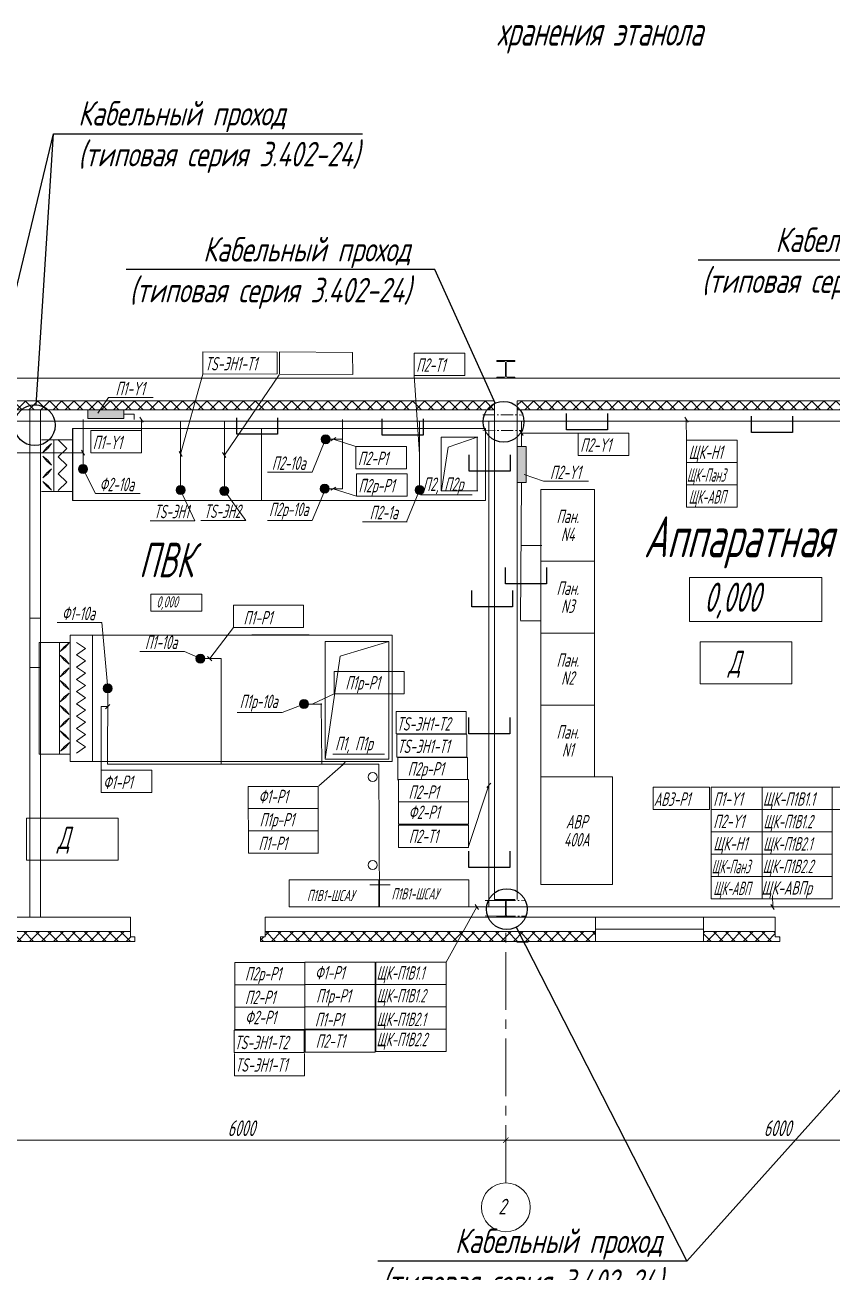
# Model space of a CAD drawing. Header units: millimetres. Extents: x -338 to 6826, y -8218 to 3153.
# Drawn here: x 877.5 to 1144, y -7683.4 to -7271.7 of the extents above; entities that cross this region are included whole.
import ezdxf
from ezdxf import colors
from ezdxf.entities.mleader import LeaderData, LeaderLine
from ezdxf.enums import TextEntityAlignment as Align
from ezdxf.math import Vec2, Vec3

# ---------------------------------------------------------------- set-up
doc = ezdxf.new("R2010")
doc.units = ezdxf.units.MM
for name, pattern in [('ACAD_ISO02W100', [15, 12, -3]), ('gost6', [12, 8, -1.5, 1, -1.5]), ('осевая2', [28.575, 19.05, -3.175, 3.175, -3.175])]:
    doc.linetypes.add(name, pattern=pattern)
for name, color, linetype in [('$OSIZ', 7, 'Continuous'), ('Размеры', 5, 'Continuous'), ('ТЕКСТ', 2, 'Continuous'), ('Текст.', 51, 'Continuous')]:
    doc.layers.add(name, color=color, linetype=linetype)
for name, color, linetype, lineweight in [('Выноска', 137, 'Continuous', 20), ('КаБель силовой (Вновь)', 1, 'Continuous', 60), ('Линия выноска', 137, 'Continuous', 25), ('Оси', 130, 'Continuous', 13), ('Первичник', 210, 'Continuous', 25), ('Пн.кабель', 4, 'Continuous', 50), ('Размерная', 4, 'Continuous', 25), ('Рамка тонкая', 5, 'Continuous', 25), ('Текст_КИП', 2, 'Continuous', 25), ('Тонкая', 5, 'Continuous', 20), ('ТОНКИЕ', 150, 'Continuous', 13), ('Щиты пульты (Вновь)', 5, 'Continuous', 50), ('Эл.кабель', 2, 'Continuous', 50)]:
    doc.layers.add(name, color=color, linetype=linetype, lineweight=lineweight)
doc.styles.add('Simplex', font='simplex.shx', dxfattribs={"width": 0.7, "oblique": 15})
pattern_1 = [(45, (1382.936, -6063.7022), (-1.9971515, 1.9971515), []), (135, (1382.936, -6063.7022), (-1.9971515, -1.9971515), [])]

# ---------------------------------------------------------------- blocks, each defined once
blk = doc.blocks.new('APF064500')
at = {"ltscale": 100}
for p, q in [((-100, 186.5), (-100, 198)), ((-100, 198), (100, 198)), ((-16.5, 186.5), (-100, 186.5)), ((-3.5, 24.5), (-3.5, 173.5)), ((3.5, 24.5), (3.5, 173.5)), ((100, 186.5), (16.5, 186.5)), ((100, 198), (100, 186.5)), ((-100, 0), (-100, 11.5)), ((-100, 11.5), (-16.5, 11.5)), ((100, 0), (-100, 0)), ((16.5, 11.5), (100, 11.5)), ((100, 11.5), (100, 0))]:
    blk.add_line(p, q, dxfattribs=at)
for centre, start, end in [((-16.5, 173.5), 0, 90), ((16.5, 173.5), 90, 180), ((-16.5, 24.5), 270, 0), ((16.5, 24.5), 180, 270)]:
    blk.add_arc(centre, 13, start, end, dxfattribs=at)
blk = doc.blocks.new('_ArchTick')
at = {"const_width": 0.15}
blk.add_lwpolyline([(-0.5, -0.5), (0.5, 0.5)], dxfattribs=at)
blk = doc.blocks.new('_DotBlank')
at = {"color": 0, "linetype": 'ByBlock', "lineweight": -2}
blk.add_line((-0.5, 0), (-1, 0), dxfattribs=at)
blk.add_circle((0, 0), 0.5, dxfattribs=at)
blk = doc.blocks.new('A$C710D2D3C')
at = {"layer": 'Рамка тонкая'}
for p, q in [((0, 0), (0, 2)), ((0, 2), (5, 2)), ((5, 2), (5, 0))]:
    blk.add_line(p, q, dxfattribs=at)

msp = doc.modelspace()

# ---------------------------------------------------------------- hatches: boundary and pattern name
at = {"layer": 'Первичник', "lineweight": 13}
h = msp.add_hatch(color=256, dxfattribs=at)
edge = h.paths.add_edge_path()
edge.add_arc((976.75, -7408.47), 1.48, 0, 360)
h = msp.add_hatch(color=256, dxfattribs=at)
edge = h.paths.add_edge_path()
edge.add_arc((896.65, -7418.32), 1.48, 0, 360)
h = msp.add_hatch(color=256, dxfattribs=at)
edge = h.paths.add_edge_path()
edge.add_arc((928.88, -7425.23), 1.48, 0, 360)
h = msp.add_hatch(color=256, dxfattribs=at)
edge = h.paths.add_edge_path()
edge.add_arc((943.31, -7425.51), 1.48, 0, 360)
h = msp.add_hatch(color=256, dxfattribs=at)
edge = h.paths.add_edge_path()
edge.add_arc((976.43, -7424.8), 1.48, 0, 360)
h = msp.add_hatch(color=256, dxfattribs=at)
edge = h.paths.add_edge_path()
edge.add_arc((1007.77, -7425.23), 1.48, 0, 360)
h = msp.add_hatch(color=256, dxfattribs=at)
edge = h.paths.add_edge_path()
edge.add_arc((935.41, -7480.9), 1.48, 0, 360)
h = msp.add_hatch(color=256, dxfattribs=at)
edge = h.paths.add_edge_path()
edge.add_arc((904.8, -7490.72), 1.48, 0, 360)
h = msp.add_hatch(color=256, dxfattribs=at)
edge = h.paths.add_edge_path()
edge.add_arc((969.6, -7495.87), 1.48, 0, 360)
at = {"layer": 'Размеры', "linetype": 'ByBlock', "lineweight": 13, "ltscale": 0.7}
h = msp.add_hatch(color=1, dxfattribs=at)
h.dxf.hatch_style = 1
h.paths.add_polyline_path([(904.21, -7398.7), (898.29, -7398.7), (898.29, -7398.89), (904.21, -7398.89)])
h.paths.add_polyline_path([(910.12, -7398.7), (904.21, -7398.7), (904.21, -7398.89), (910.12, -7398.89)])
h.paths.add_polyline_path([(910.12, -7398.89), (904.21, -7398.89), (904.21, -7401.67), (910.12, -7401.67)])
h.paths.add_polyline_path([(904.21, -7398.89), (900.34, -7398.89), (900.34, -7401.67), (904.21, -7401.67)])
h.paths.add_polyline_path([(900.34, -7398.91), (898.29, -7398.91), (898.29, -7401.67), (900.34, -7401.67)])
h = msp.add_hatch(color=1, dxfattribs=at)
h.dxf.hatch_style = 1
h.paths.add_polyline_path([(1039.97, -7416.79), (1039.97, -7422.7), (1040.16, -7422.7), (1040.16, -7416.79)])
h.paths.add_polyline_path([(1039.97, -7410.87), (1039.97, -7416.79), (1040.16, -7416.79), (1040.16, -7410.87)])
h.paths.add_polyline_path([(1040.16, -7410.87), (1040.16, -7416.79), (1042.93, -7416.79), (1042.93, -7410.87)])
h.paths.add_polyline_path([(1040.16, -7416.79), (1040.16, -7420.65), (1042.93, -7420.65), (1042.93, -7416.79)])
h.paths.add_polyline_path([(1040.18, -7420.65), (1040.18, -7422.7), (1042.93, -7422.7), (1042.93, -7420.65)])
at = {"layer": 'ТОНКИЕ', "lineweight": 13, "ltscale": 10}
h = msp.add_hatch(dxfattribs=at)
h.set_pattern_fill('ANSI37', color=256, scale=0.889574)
h.set_pattern_definition(pattern_1)
h.paths.add_polyline_path([(1032.56, -7395.74), (858.35, -7395.74), (858.35, -7398.7), (1032.56, -7398.7)])
h.paths.add_polyline_path([(1203.78, -7395.74), (1039.97, -7395.74), (1039.97, -7398.7), (1200.82, -7398.7), (1200.82, -7563.52), (1203.78, -7563.52)])
h = msp.add_hatch(dxfattribs=at)
h.set_pattern_fill('ANSI37', color=256, scale=0.889574)
h.set_pattern_definition(pattern_1)
h.paths.add_polyline_path([(1126.69, -7572.76), (1125.21, -7572.76), (1125.21, -7570.98), (1101.48, -7570.98), (1101.48, -7574.24), (1125.21, -7574.24), (1126.69, -7574.24)])
h.paths.add_polyline_path([(1065.9, -7570.98), (1036.26, -7570.98), (1036.26, -7574.24), (1065.9, -7574.24)])
h.paths.add_polyline_path([(1036.26, -7570.98), (956.78, -7570.98), (956.78, -7572.76), (955.3, -7572.76), (955.3, -7574.24), (956.78, -7574.24), (1036.26, -7574.24)])
h.paths.add_polyline_path([(913.78, -7572.76), (912.3, -7572.76), (912.3, -7570.98), (858.35, -7570.98), (858.35, -7574.24), (913.78, -7574.24)])
h.paths.add_polyline_path([(858.35, -7570.98), (850.62, -7570.98), (850.62, -7563.52), (847.66, -7563.52), (847.66, -7574.24), (858.35, -7574.24)])

# ---------------------------------------------------------------- linework, layer by layer
at = {"layer": '$OSIZ', "lineweight": 13}
msp.add_circle((1036.26, -7662.02), 8.06, dxfattribs=at)
at = {"color": 3, "lineweight": 13}
for p, q in [((936.21, -7386.93), (928.88, -7413.4)), ((961.41, -7387.25), (943.31, -7413.68)), ((1006, -7387.39), (1007.77, -7413.4)), ((986.73, -7410.83), (979.28, -7408.47)), ((896.65, -7412.94), (866.44, -7412.94)), ((986.89, -7427.21), (979.28, -7424.79)), ((946.35, -7463.22), (969.48, -7463.22)), ((946.35, -7463.22), (946.35, -7470.59)), ((969.48, -7463.22), (969.48, -7470.59)), ((946.35, -7470.59), (938.51, -7480.9)), ((946.35, -7470.59), (969.48, -7470.59)), ((946.35, -7470.59), (969.48, -7470.59)), ((939.22, -7481.59), (937.79, -7480.22)), ((979.59, -7485.15), (1002.72, -7485.15)), ((979.59, -7485.15), (979.59, -7492.52)), ((1002.72, -7485.15), (1002.72, -7492.52)), ((979.59, -7492.52), (972.56, -7495.84)), ((979.59, -7492.52), (1002.72, -7492.52)), ((902.59, -7517.76), (902.59, -7496.74)), ((902.59, -7496.74), (904.8, -7496.74)), ((905.48, -7496.02), (904.11, -7497.45)), ((1000.05, -7498.38), (1023.18, -7498.38)), ((1000.05, -7498.38), (1000.05, -7505.75)), ((1023.18, -7498.38), (1023.18, -7505.75)), ((1023.18, -7498.38), (1023.18, -7505.75)), ((1000.05, -7505.75), (1023.18, -7505.75)), ((1000.22, -7505.78), (1023.35, -7505.78)), ((1000.22, -7506.07), (1000.22, -7513.44)), ((1023.35, -7506.07), (1023.35, -7513.44)), ((1023.35, -7506.07), (1023.35, -7513.44)), ((1000.22, -7513.44), (1023.35, -7513.44)), ((1000.5, -7513.56), (1023.64, -7513.56)), ((1000.55, -7513.62), (1000.55, -7520.99)), ((1023.64, -7513.56), (1023.64, -7520.93)), ((982.56, -7515.82), (974.51, -7522.92)), ((983.17, -7515.09), (981.8, -7516.52)), ((1000.77, -7520.8), (1023.9, -7520.8)), ((1000.77, -7520.8), (1023.9, -7520.8)), ((1000.77, -7520.8), (1000.77, -7528.17)), ((1023.9, -7520.8), (1023.9, -7528.17)), ((1023.9, -7520.8), (1023.9, -7528.17)), ((1031.32, -7521.97), (1029.96, -7523.4)), ((951.21, -7523.15), (974.35, -7523.15)), ((951.21, -7523.15), (951.29, -7545.12)), ((974.33, -7523.27), (974.32, -7537.81)), ((1023.86, -7543.26), (1030.64, -7522.68)), ((1084.94, -7523.33), (1084.94, -7530.7)), ((1120.83, -7523.3), (1143.96, -7523.3)), ((1143.96, -7523.3), (1143.96, -7530.67)), ((1000.77, -7528.17), (1023.9, -7528.17)), ((1000.77, -7528.17), (1023.9, -7528.17)), ((1000.77, -7528.17), (1000.77, -7535.54)), ((1023.9, -7528.17), (1023.9, -7535.54)), ((1023.9, -7528.17), (1023.9, -7535.54)), ((951.28, -7530.35), (974.41, -7530.35)), ((951.28, -7530.35), (974.41, -7530.35)), ((1120.83, -7530.67), (1143.96, -7530.67)), ((1143.96, -7530.67), (1143.96, -7538.04)), ((951.28, -7537.72), (974.41, -7537.72)), ((951.28, -7537.72), (974.41, -7537.72)), ((974.32, -7537.81), (974.32, -7545.18)), ((1000.77, -7535.54), (1023.9, -7535.54)), ((1000.77, -7535.83), (1023.9, -7535.83)), ((1000.77, -7535.83), (1000.77, -7543.2)), ((1023.9, -7535.83), (1023.9, -7543.2)), ((1023.9, -7535.83), (1023.9, -7543.2)), ((1120.83, -7538.04), (1143.96, -7538.04)), ((1143.96, -7538.04), (1143.96, -7545.41)), ((951.28, -7545.09), (974.41, -7545.09)), ((951.28, -7545.09), (974.41, -7545.09)), ((1000.77, -7543.2), (1023.9, -7543.2)), ((1120.83, -7545.41), (1143.96, -7545.41)), ((1143.96, -7545.41), (1143.96, -7552.78)), ((1120.83, -7552.78), (1143.96, -7552.78)), ((1143.96, -7552.78), (1143.96, -7560.15)), ((1120.83, -7560.15), (1143.96, -7560.15)), ((946.79, -7581.18), (969.93, -7581.18)), ((946.79, -7581.18), (946.79, -7588.55)), ((946.79, -7581.18), (946.79, -7588.55)), ((969.93, -7581.15), (993.07, -7581.15)), ((969.93, -7581.15), (993.07, -7581.15)), ((969.93, -7581.15), (969.93, -7588.52)), ((969.93, -7581.15), (969.93, -7588.52)), ((969.93, -7581.18), (969.93, -7588.55)), ((969.93, -7581.18), (969.93, -7588.55)), ((993.07, -7581.15), (993.07, -7588.52)), ((993.37, -7581.06), (1016.51, -7581.06)), ((993.37, -7581.06), (993.37, -7588.43)), ((1016.51, -7581.06), (1016.51, -7588.43)), ((946.79, -7588.55), (969.93, -7588.55)), ((946.79, -7588.55), (969.93, -7588.55)), ((946.79, -7588.55), (946.79, -7595.92)), ((969.93, -7588.52), (993.07, -7588.52)), ((969.93, -7588.52), (993.07, -7588.52)), ((969.93, -7588.52), (969.93, -7595.89)), ((969.93, -7588.52), (969.93, -7595.89)), ((969.93, -7588.55), (969.93, -7595.92)), ((969.93, -7588.55), (969.93, -7595.92)), ((993.07, -7588.52), (993.07, -7595.89)), ((993.37, -7588.43), (1016.51, -7588.43)), ((993.37, -7588.43), (1016.51, -7588.43)), ((993.37, -7588.43), (993.37, -7595.8)), ((1016.51, -7588.43), (1016.51, -7595.8)), ((946.79, -7595.92), (969.93, -7595.92)), ((946.79, -7595.92), (969.93, -7595.92)), ((946.79, -7595.92), (946.79, -7603.29)), ((969.93, -7595.89), (993.07, -7595.89)), ((969.93, -7595.89), (993.07, -7595.89)), ((969.93, -7595.89), (969.93, -7603.26)), ((969.93, -7595.89), (969.93, -7603.26)), ((969.93, -7595.92), (969.93, -7603.29)), ((969.93, -7595.92), (969.93, -7603.29)), ((993.07, -7595.89), (993.07, -7603.26)), ((993.37, -7595.8), (1016.51, -7595.8)), ((993.37, -7595.8), (1016.51, -7595.8)), ((993.37, -7595.8), (993.37, -7603.17)), ((1016.51, -7595.8), (1016.51, -7603.17)), ((946.51, -7603.57), (969.65, -7603.57)), ((946.51, -7603.57), (946.51, -7610.94)), ((946.79, -7603.29), (969.93, -7603.29)), ((969.65, -7603.57), (969.65, -7610.94)), ((969.65, -7603.57), (969.65, -7610.94)), ((969.93, -7603.26), (993.07, -7603.26)), ((969.93, -7603.26), (993.07, -7603.26)), ((970.02, -7603.42), (993.16, -7603.42)), ((970.02, -7603.42), (970.02, -7610.79)), ((993.16, -7603.42), (993.16, -7610.79)), ((993.16, -7603.42), (993.16, -7610.79)), ((993.37, -7603.17), (1016.51, -7603.17)), ((993.37, -7603.17), (1016.51, -7603.17)), ((993.37, -7603.17), (993.37, -7610.54)), ((1016.51, -7603.17), (1016.51, -7610.54)), ((946.51, -7610.94), (969.65, -7610.94)), ((946.68, -7610.97), (969.82, -7610.97)), ((946.68, -7611.26), (946.68, -7618.63)), ((969.82, -7611.26), (969.82, -7618.63)), ((969.82, -7611.26), (969.82, -7618.63)), ((970.02, -7610.79), (993.16, -7610.79)), ((993.37, -7610.54), (1016.51, -7610.54)), ((946.68, -7618.63), (969.82, -7618.63))]:
    msp.add_line(p, q, dxfattribs=at)
at = {"lineweight": 13}
for p, q in [((905.01, -7394.63), (901.53, -7399.88)), ((905.01, -7394.63), (919.81, -7394.63)), ((972.32, -7419.38), (976.75, -7408.47)), ((896.65, -7418.32), (900.73, -7426.43)), ((957.52, -7419.38), (972.32, -7419.38)), ((1048.72, -7422.29), (1042.29, -7420.09)), ((1048.72, -7422.29), (1063.52, -7422.29)), ((900.73, -7426.43), (915.53, -7426.43)), ((928.88, -7425.23), (933.59, -7435.37)), ((943.31, -7425.51), (950.38, -7435.31)), ((972.32, -7435.26), (976.75, -7424.79)), ((1007.77, -7425.23), (1003.47, -7435.75)), ((1008.07, -7426.77), (1025.13, -7426.77)), ((918.8, -7435.37), (933.6, -7435.37)), ((935.59, -7435.27), (950.39, -7435.27)), ((957.52, -7435.26), (972.32, -7435.26)), ((988.88, -7435.69), (1003.68, -7435.69)), ((888.06, -7469), (902.86, -7469)), ((904.8, -7490.72), (902.86, -7469)), ((915.37, -7478.52), (930.17, -7478.52)), ((930.17, -7478.52), (935.41, -7480.9)), ((962.38, -7498.64), (969.6, -7495.87)), ((947.58, -7498.64), (962.38, -7498.64)), ((979.14, -7512.4), (996.2, -7512.4))]:
    msp.add_line(p, q, dxfattribs=at)
for points in [[(1100.42, -7475.37), (1130.65, -7475.37), (1130.65, -7489.18), (1100.42, -7489.18)], [(878.03, -7533.61), (908.27, -7533.61), (908.27, -7547.43), (878.03, -7547.43)]]:
    msp.add_lwpolyline(points, close=True, dxfattribs=at)
at = {"layer": 'Выноска', "color": 3, "lineweight": 13}
for p, q in [((915.39, -7401.15), (916.47, -7402.81)), ((915.93, -7401.98), (915.93, -7408.3)), ((1095.32, -7401.2), (1096.4, -7402.86)), ((1095.84, -7401.98), (1095.93, -7408.79)), ((1040.91, -7405.6), (1041.99, -7407.26)), ((1041.45, -7406.43), (1062.94, -7406.43)), ((980.11, -7407.94), (978.45, -7409.01)), ((896.11, -7412.11), (897.19, -7413.77)), ((928.35, -7412.49), (929.42, -7414.15)), ((942.75, -7412.8), (943.82, -7414.46)), ((980.11, -7424.25), (978.45, -7425.33)), ((1084.94, -7523.33), (1103.5, -7523.33)), ((1103.5, -7530.7), (1103.5, -7523.33)), ((1103.5, -7523.33), (1103.5, -7530.7)), ((1143.91, -7523.32), (1162.48, -7523.32)), ((1103.5, -7530.7), (1084.94, -7530.7)), ((1084.94, -7530.7), (1103.5, -7530.7)), ((1143.91, -7530.69), (1162.48, -7530.69)), ((1143.91, -7530.69), (1162.48, -7530.69)), ((1124.34, -7559.08), (1124.36, -7562.85)), ((1026.66, -7562.84), (1016.51, -7581.06)), ((1026.12, -7562.01), (1027.2, -7563.67)), ((1123.78, -7562.01), (1124.86, -7563.67))]:
    msp.add_line(p, q, dxfattribs=at)
for points in [[(936.24, -7379.58), (960.72, -7379.77), (960.72, -7386.86), (936.24, -7386.95)], [(961.5, -7379.58), (985.65, -7379.87), (985.75, -7387.05), (961.5, -7386.95)], [(1005.97, -7380.03), (1022.72, -7380.03), (1022.72, -7387.4), (1005.97, -7387.4)], [(899.18, -7405.57), (915.93, -7405.57), (915.93, -7412.94), (899.18, -7412.94)], [(1060.14, -7406.43), (1076.89, -7406.43), (1076.89, -7413.8), (1060.14, -7413.8)], [(986.73, -7410.83), (1003.48, -7410.83), (1003.48, -7418.2), (986.73, -7418.2)], [(1095.93, -7408.79), (1112.68, -7408.79), (1112.68, -7416.16), (1095.93, -7416.16)], [(1095.93, -7416.16), (1112.68, -7416.16), (1112.68, -7423.53), (1095.93, -7423.53)], [(986.89, -7419.84), (1003.64, -7419.84), (1003.64, -7427.21), (986.89, -7427.21)], [(1095.93, -7423.53), (1112.68, -7423.53), (1112.68, -7430.9), (1095.93, -7430.9)], [(902.59, -7517.76), (919.34, -7517.76), (919.34, -7525.13), (902.59, -7525.13)], [(1104.08, -7523.3), (1120.83, -7523.3), (1120.83, -7530.67), (1104.08, -7530.67)], [(1104.08, -7530.67), (1120.83, -7530.67), (1120.83, -7538.04), (1104.08, -7538.04)], [(1104.08, -7538.04), (1120.83, -7538.04), (1120.83, -7545.41), (1104.08, -7545.41)], [(1104.08, -7545.41), (1120.83, -7545.41), (1120.83, -7552.78), (1104.08, -7552.78)], [(1104.08, -7552.78), (1120.83, -7552.78), (1120.83, -7560.15), (1104.08, -7560.15)]]:
    msp.add_lwpolyline(points, close=True, dxfattribs=at)
at = {"layer": 'Оси', "linetype": 'осевая2', "lineweight": 13}
msp.add_line((1036.26, -7653.96), (1036.26, -7570.98), dxfattribs=at)
at = {"layer": 'Первичник', "lineweight": 13}
for centre in [(976.75, -7408.47), (896.65, -7418.32), (928.88, -7425.23), (943.31, -7425.51), (976.43, -7424.8), (1007.77, -7425.23), (935.41, -7480.9), (904.8, -7490.72), (969.6, -7495.87)]:
    msp.add_circle(centre, 1.48, dxfattribs=at)
at = {"layer": 'Первичник', "color": 41, "lineweight": 13, "true_color": 0xf4ee51}
for centre in [(992.3, -7519.98), (992.3, -7549.04)]:
    msp.add_circle(centre, 1.48, dxfattribs=at)
at = {"layer": 'Пн.кабель', "color": 1, "linetype": 'gost6', "lineweight": 13, "ltscale": 0.5}
for p, q in [((1028.63, -7400.4), (1041.82, -7400.46)), ((1028.68, -7405.51), (1041.87, -7405.57)), ((1029.42, -7560.73), (1042.61, -7560.8)), ((1029.47, -7565.84), (1042.67, -7565.91))]:
    msp.add_line(p, q, dxfattribs=at)
at = {"layer": 'Размерная', "lineweight": 13}
msp.add_line((858.35, -7639.86), (1570.01, -7639.86), dxfattribs=at)
at = {"layer": 'Размеры', "color": 0, "linetype": 'ByBlock', "lineweight": 13, "ltscale": 0.7}
for p, q in [((879.09, -7398.7), (879.09, -7566.24)), ((882.65, -7398.7), (882.65, -7566.24)), ((879.09, -7467.55), (882.65, -7467.55)), ((879.09, -7483.86), (882.65, -7483.86))]:
    msp.add_line(p, q, dxfattribs=at)
at = {"layer": 'Размеры', "lineweight": 13}
msp.add_line((952.41, -7473.05), (971.27, -7473.05), dxfattribs=at)
at = {"layer": 'Размеры', "color": 1, "linetype": 'ByBlock', "lineweight": 13, "ltscale": 0.7}
for points in [[(898.29, -7398.7), (910.12, -7398.7), (910.12, -7401.67), (898.29, -7401.67)], [(1039.97, -7422.7), (1039.97, -7410.87), (1042.93, -7410.87), (1042.93, -7422.7)]]:
    msp.add_lwpolyline(points, close=True, dxfattribs=at)
at = {"layer": 'Тонкая', "lineweight": 13, "ltscale": 100}
for p, q in [((887.99, -7388.32), (855.37, -7388.32)), ((1184.51, -7388.32), (887.99, -7388.32)), ((855.37, -7395.74), (1032.56, -7395.74)), ((1039.97, -7395.74), (1203.78, -7395.74)), ((912.3, -7566.24), (855.37, -7566.24)), ((912.3, -7572.76), (912.3, -7566.24)), ((1065.9, -7566.24), (956.78, -7566.24)), ((956.78, -7572.76), (956.78, -7566.24)), ((1125.21, -7566.24), (1101.48, -7566.24)), ((850.62, -7570.98), (912.3, -7570.98)), ((956.78, -7570.98), (1065.9, -7570.98)), ((1101.48, -7570.98), (1125.21, -7570.98))]:
    msp.add_line(p, q, dxfattribs=at)
at = {"layer": 'Тонкая', "lineweight": 13, "ltscale": 10}
for p, q in [((1032.56, -7560.37), (1032.56, -7395.74)), ((1039.97, -7560.37), (1039.97, -7395.74)), ((855.37, -7398.7), (1032.56, -7398.7)), ((1039.97, -7398.7), (1200.82, -7398.7)), ((1036.26, -7560.37), (1032.56, -7560.37)), ((1065.9, -7566.24), (1065.9, -7574.24)), ((1101.48, -7566.24), (1101.48, -7574.24)), ((1125.21, -7566.24), (1125.21, -7572.76)), ((913.78, -7574.24), (847.66, -7574.24)), ((912.3, -7572.76), (913.78, -7572.76)), ((913.78, -7574.24), (912.3, -7574.24)), ((913.78, -7572.76), (913.78, -7574.24)), ((956.78, -7572.76), (955.3, -7572.76)), ((955.3, -7572.76), (955.3, -7574.24)), ((1065.9, -7574.24), (955.3, -7574.24)), ((955.3, -7574.24), (956.78, -7574.24)), ((1043.64, -7574.51), (1039.93, -7574.51)), ((1125.21, -7574.24), (1101.48, -7574.24)), ((1125.21, -7572.76), (1126.69, -7572.76)), ((1126.69, -7574.24), (1125.21, -7574.24)), ((1126.69, -7572.76), (1126.69, -7574.24))]:
    msp.add_line(p, q, dxfattribs=at)
at = {"layer": 'ТОНКИЕ', "linetype": 'ACAD_ISO02W100', "lineweight": 13, "ltscale": 20}
for p, q in [((893.19, -7404.92), (893.19, -7428.65)), ((951.64, -7404.92), (893.19, -7404.92)), ((893.23, -7404.98), (893.23, -7428.7)), ((1029.59, -7404.92), (951.64, -7404.92)), ((955.58, -7428.65), (955.58, -7404.92)), ((1029.59, -7428.65), (1029.59, -7404.92)), ((882.91, -7408.64), (887.06, -7408.64)), ((884.67, -7411.23), (886.29, -7409.92)), ((886.29, -7409.92), (884.98, -7411.55)), ((887.06, -7425.69), (887.06, -7408.64)), ((887.06, -7408.64), (893.23, -7408.64)), ((891.27, -7411.48), (888.32, -7408.52)), ((891.27, -7411.48), (888.32, -7408.52)), ((1014.94, -7407.76), (1026.97, -7407.76)), ((1014.94, -7425.55), (1014.94, -7407.76)), ((1017.22, -7411.1), (1026.79, -7407.75)), ((1026.78, -7425.55), (1026.78, -7407.76)), ((883.35, -7412.86), (884.67, -7411.23)), ((884.98, -7411.55), (883.35, -7412.86)), ((884.67, -7415.7), (883.35, -7414.07)), ((883.35, -7414.07), (884.98, -7415.39)), ((888.49, -7414.27), (891.27, -7411.48)), ((888.49, -7414.27), (891.27, -7411.48)), ((888.49, -7414.27), (891.27, -7417.06)), ((891.27, -7417.06), (888.49, -7414.27)), ((888.49, -7414.27), (891.27, -7417.06)), ((891.27, -7417.06), (888.49, -7414.27)), ((1015.03, -7425.37), (1017.22, -7411.1)), ((886.29, -7417.01), (884.67, -7415.7)), ((884.67, -7419.54), (886.29, -7418.23)), ((884.98, -7415.39), (886.29, -7417.01)), ((886.29, -7418.23), (884.98, -7419.85)), ((888.49, -7419.84), (891.27, -7417.06)), ((888.49, -7419.84), (891.27, -7417.06)), ((883.35, -7421.16), (884.67, -7419.54)), ((884.98, -7419.85), (883.35, -7421.16)), ((884.67, -7424), (883.35, -7422.38)), ((883.35, -7422.38), (884.98, -7423.69)), ((888.49, -7419.84), (891.27, -7422.63)), ((891.27, -7422.63), (888.49, -7419.84)), ((888.49, -7419.84), (891.27, -7422.63)), ((891.27, -7422.63), (888.49, -7419.84)), ((888.49, -7425.42), (891.27, -7422.63)), ((882.91, -7425.69), (887.06, -7425.69)), ((886.29, -7425.31), (884.67, -7424)), ((884.98, -7423.69), (886.29, -7425.31)), ((887.06, -7425.69), (893.23, -7425.69)), ((1014.94, -7425.55), (1027.01, -7425.55)), ((893.19, -7428.65), (1029.59, -7428.65)), ((884.92, -7475.62), (882.18, -7475.62)), ((882.18, -7512.46), (882.18, -7475.62)), ((888.9, -7475.62), (884.75, -7475.62)), ((892.4, -7475.62), (888.9, -7475.62)), ((888.9, -7512.46), (888.9, -7475.62)), ((890.44, -7476.95), (892.06, -7475.64)), ((892.06, -7475.64), (890.75, -7477.26)), ((892.4, -7514.81), (892.4, -7473.18)), ((998.74, -7473.18), (892.4, -7473.18)), ((897.45, -7477.6), (894.49, -7475.58)), ((899.81, -7473.18), (899.81, -7514.81)), ((976.65, -7475.23), (997.62, -7475.23)), ((976.65, -7514.04), (976.65, -7475.23)), ((981.51, -7480.08), (997.62, -7475.23)), ((997.62, -7475.23), (997.62, -7514.04)), ((998.74, -7514.81), (998.74, -7473.18)), ((889.13, -7478.57), (890.44, -7476.95)), ((890.75, -7477.26), (889.13, -7478.57)), ((890.44, -7481.41), (889.13, -7479.79)), ((889.13, -7479.79), (890.75, -7481.1)), ((894.49, -7479.63), (897.45, -7477.6)), ((897.45, -7481.66), (894.49, -7479.63)), ((976.65, -7514.04), (981.51, -7480.08)), ((892.06, -7482.72), (890.44, -7481.41)), ((890.44, -7485.25), (892.06, -7483.94)), ((890.75, -7481.1), (892.06, -7482.72)), ((892.06, -7483.94), (890.75, -7485.57)), ((894.49, -7483.68), (897.45, -7481.66)), ((897.45, -7485.71), (894.49, -7483.68)), ((889.13, -7486.88), (890.44, -7485.25)), ((890.75, -7485.57), (889.13, -7486.88)), ((890.44, -7489.72), (889.13, -7488.09)), ((889.13, -7488.09), (890.75, -7489.4)), ((894.49, -7487.74), (897.45, -7485.71)), ((897.45, -7489.76), (894.49, -7487.74)), ((892.06, -7491.03), (890.44, -7489.72)), ((890.44, -7493.55), (892.06, -7492.24)), ((890.75, -7489.4), (892.06, -7491.03)), ((892.06, -7492.24), (890.75, -7493.87)), ((894.49, -7491.79), (897.45, -7489.76)), ((897.45, -7493.81), (894.49, -7491.79)), ((889.13, -7495.18), (890.44, -7493.55)), ((890.75, -7493.87), (889.13, -7495.18)), ((890.44, -7498.02), (889.13, -7496.39)), ((889.13, -7496.39), (890.75, -7497.71)), ((894.49, -7495.84), (897.45, -7493.81)), ((897.45, -7497.87), (894.49, -7495.84)), ((892.06, -7499.33), (890.44, -7498.02)), ((890.44, -7501.86), (892.06, -7500.55)), ((890.75, -7497.71), (892.06, -7499.33)), ((892.06, -7500.55), (890.75, -7502.17)), ((894.49, -7499.89), (897.45, -7497.87)), ((897.45, -7501.92), (894.49, -7499.89)), ((889.13, -7503.48), (890.44, -7501.86)), ((890.75, -7502.17), (889.13, -7503.48)), ((890.44, -7506.32), (889.13, -7504.7)), ((889.13, -7504.7), (890.75, -7506.01)), ((894.49, -7503.95), (897.45, -7501.92)), ((897.45, -7505.97), (894.49, -7503.95)), ((892.06, -7507.63), (890.44, -7506.32)), ((890.54, -7509.87), (892.17, -7508.56)), ((890.75, -7506.01), (892.06, -7507.63)), ((892.17, -7508.56), (890.86, -7510.18)), ((894.49, -7508), (897.45, -7505.97)), ((897.45, -7510.02), (894.49, -7508)), ((882.18, -7512.46), (884.98, -7512.46)), ((884.81, -7512.46), (888.96, -7512.46)), ((888.93, -7512.48), (892.43, -7512.48)), ((889.23, -7511.49), (890.54, -7509.87)), ((890.86, -7510.18), (889.23, -7511.49)), ((894.49, -7512.05), (897.45, -7510.02)), ((998.74, -7514.81), (892.4, -7514.81)), ((997.62, -7514.04), (976.65, -7514.04))]:
    msp.add_line(p, q, dxfattribs=at)
at = {"layer": 'ТОНКИЕ', "lineweight": 13, "ltscale": 10}
for p, q in [((1065.9, -7566.24), (1101.48, -7566.24)), ((1065.9, -7570.24), (1101.48, -7570.24)), ((1065.9, -7574.24), (1101.48, -7574.24))]:
    msp.add_line(p, q, dxfattribs=at)
for points in [[(1096.87, -7468.61), (1140.61, -7468.61), (1140.61, -7454.12), (1096.87, -7454.12)], [(919.01, -7465.23), (935.83, -7465.23), (935.83, -7459.66), (919.01, -7459.66)]]:
    msp.add_lwpolyline(points, close=True, dxfattribs=at)
at = {"layer": 'Щиты пульты (Вновь)', "lineweight": 13}
for p, q in [((1047.76, -7555.5), (1047.76, -7425.03)), ((1047.76, -7425.03), (1065.56, -7425.03)), ((1065.56, -7425.03), (1065.56, -7519.92)), ((1047.76, -7448.76), (1065.56, -7448.76)), ((1047.76, -7472.48), (1065.56, -7472.48)), ((1047.76, -7496.2), (1065.56, -7496.2)), ((1071.49, -7519.92), (1047.76, -7519.92)), ((1071.49, -7555.5), (1071.49, -7519.92)), ((964.69, -7553.95), (964.69, -7562.84)), ((964.69, -7553.95), (994.35, -7553.95)), ((994.35, -7553.95), (994.35, -7562.84)), ((994.35, -7562.84), (994.35, -7553.95)), ((994.35, -7553.95), (1024, -7553.95)), ((1024, -7562.84), (1024, -7553.95)), ((1071.49, -7555.5), (1047.76, -7555.5)), ((964.69, -7562.84), (994.35, -7562.84)), ((994.35, -7562.84), (1024, -7562.84))]:
    msp.add_line(p, q, dxfattribs=at)
at = {"layer": 'Эл.кабель', "lineweight": 13}
for p, q in [((1197.92, -7402.54), (866.48, -7402.53)), ((896.65, -7418.32), (896.65, -7401.98)), ((910.12, -7400.18), (913.58, -7400.18)), ((913.58, -7400.18), (913.58, -7401.98)), ((928.88, -7425.23), (928.88, -7402.44)), ((982.27, -7401.98), (982.27, -7424.79)), ((1007.77, -7425.23), (1007.77, -7402.44)), ((1030.66, -7402.53), (1030.64, -7562.84)), ((1041.45, -7402.52), (1041.45, -7410.87)), ((943.31, -7425.51), (943.31, -7402.72)), ((976.75, -7408.47), (982.27, -7408.47)), ((1041.45, -7422.7), (1041.12, -7468.14)), ((976.75, -7424.79), (982.27, -7424.79)), ((1041.37, -7443.55), (1048.18, -7443.55)), ((1041.1, -7468.46), (1047.91, -7468.46)), ((935.41, -7480.9), (942.22, -7480.9)), ((942.26, -7515.52), (942.22, -7480.9)), ((904.8, -7490.72), (904.78, -7515.75)), ((969.6, -7495.87), (975.46, -7495.87)), ((975.5, -7515.54), (975.28, -7495.75)), ((904.78, -7515.75), (994.35, -7515.78)), ((994.55, -7562.84), (994.35, -7515.78)), ((991.4, -7555.53), (998.04, -7555.53)), ((994.51, -7562.85), (1030.64, -7562.84)), ((1197.43, -7562.85), (1030.62, -7562.85))]:
    msp.add_line(p, q, dxfattribs=at)

# ---------------------------------------------------------------- block references
at = {"lineweight": 13, "xscale": 1.85328, "yscale": 1.85328, "zscale": 1.85328, "rotation": 180}
msp.add_blockref('_ArchTick', (1036.26, -7639.86), dxfattribs=at)
at = {"layer": 'КаБель силовой (Вновь)', "lineweight": 13, "xscale": 2.69568, "yscale": 2.69568, "zscale": 2.69568, "rotation": 180}
for p in [(960.86, -7401.44), (1008.95, -7401.69), (1069.78, -7399.99), (1130.89, -7400.85), (1037.66, -7413.57), (1049.64, -7450.84), (1038.46, -7458.44), (1037.53, -7500.36), (1037.53, -7544.45)]:
    msp.add_blockref('A$C710D2D3C', p, dxfattribs=at)
at = {"layer": 'Тонкая', "lineweight": 13, "ltscale": 100, "xscale": 0.02965248, "yscale": 0.02965248, "zscale": 0.02965248}
for p in [(1036.25, -7388.32), (1036.25, -7566.24)]:
    msp.add_blockref('APF064500', p, dxfattribs=at)

# ---------------------------------------------------------------- texts
at = {"lineweight": 13, "style": 'Simplex', "oblique": 15, "width": 0.7, "flags": 4}
msp.add_attdef('2', text='А', height=5.19, dxfattribs=at).set_placement((1035.03, -7664.39), align=Align.CENTER)
at = {"layer": 'ТЕКСТ', "lineweight": 13, "style": 'Simplex', "oblique": 15, "width": 0.6}
for s, p in [('Пан.', (1056.66, -7433.93)), ('N4', (1056.66, -7439.86)), ('Пан.', (1056.66, -7457.65)), ('N3', (1056.66, -7463.58)), ('Пан.', (1056.66, -7481.37)), ('N2', (1056.66, -7487.3)), ('Пан.', (1056.66, -7505.09)), ('N1', (1056.66, -7511.03)), ('АВР', (1059.62, -7534.75)), ('400А', (1059.62, -7540.68))]:
    msp.add_text(s, height=4.448, dxfattribs=at).set_placement(p, align=Align.MIDDLE_CENTER)
at = {"layer": 'Текст.', "lineweight": 13, "style": 'Simplex', "oblique": 15}
for s, height, width, p in [('ТS-ЭН1-Т1', 4.448, 0.6, (936.91, -7385.75)), ('П2-Т1', 4.448, 0.6, (1006.64, -7386.2)), ('П1-Y1', 4.448, 0.6, (899.85, -7411.75)), ('П2-Y1', 4.448, 0.6, (1060.81, -7412.6)), ('ЩК-Н1', 4.448, 0.6, (1096.6, -7414.97)), ('П2-Р1', 4.448, 0.6, (987.4, -7417.01)), ('ЩК-Пан3', 4.448, 0.48, (1096.03, -7422.5)), ('П2р-Р1', 4.448, 0.6, (987.56, -7426.01)), ('П2, П2р', 4.448, 0.6, (1008.8, -7425.54)), ('ЩК-АВП', 4.448, 0.5, (1096.6, -7429.71)), ('П1-Р1', 4.448, 0.6, (949.62, -7469.62)), (' Д', 7.413, 0.58, (1106.83, -7485.71)), ('П1р-Р1', 4.448, 0.6, (983.25, -7491.11)), ('ТS-ЭН1-Т2', 4.448, 0.6, (1000.23, -7504.66)), ('П1, П1р', 4.448, 0.6, (979.87, -7511.16)), ('ТS-ЭН1-Т1', 4.448, 0.6, (1000.45, -7512.07)), ('П2р-Р1', 4.448, 0.6, (1003.83, -7519.52)), ('Ф1-Р1', 4.448, 0.6, (903.26, -7523.93)), ('Ф1-Р1', 4.448, 0.6, (954.55, -7528.65)), ('П2-Р1', 4.448, 0.6, (1004.1, -7527.2)), ('АВ3-Р1', 4.448, 0.58, (1085.13, -7529.51)), ('П1-Y1', 4.448, 0.6, (1104.75, -7529.48)), ('ЩК-П1В1.1', 4.448, 0.6, (1121.13, -7529.48)), ('Ф2-Р1', 4.448, 0.6, (1004.1, -7533.84)), ('П1р-Р1', 4.448, 0.6, (954.94, -7536.31)), ('П2-Y1', 4.448, 0.6, (1104.75, -7536.85)), ('ЩК-П1В1.2', 4.448, 0.55, (1121.3, -7536.91)), ('Д', 7.41, 0.58, (888.18, -7543.75)), ('П2-Т1', 4.448, 0.6, (1004.2, -7541.79)), ('П1-Р1', 4.448, 0.6, (954.55, -7544.12)), ('ЩК-Н1', 4.448, 0.6, (1104.75, -7544.21)), ('ЩК-П1В2.1', 4.448, 0.55, (1121.22, -7544.28)), ('ЩК-Пан3', 4.448, 0.48, (1104.18, -7551.75)), ('ЩК-П1В2.2', 4.448, 0.55, (1121.03, -7551.69)), ('ЩК-АВП', 4.448, 0.5, (1104.75, -7558.95)), ('ЩК-АВПр', 4.448, 0.6, (1120.69, -7558.8)), ('П1В1-ШСАУ', 3.707, 0.6, (970.58, -7560.95)), ('П1В1-ШСАУ', 3.707, 0.6, (998.5, -7560.39)), ('П2р-Р1', 4.448, 0.6, (950.12, -7587.14)), ('Ф1-Р1', 4.448, 0.6, (973.21, -7586.82)), ('ЩК-П1В1.1', 4.448, 0.55, (993.56, -7586.87)), ('П2-Р1', 4.448, 0.6, (950.12, -7594.95)), ('П1р-Р1', 4.448, 0.6, (973.6, -7594.47)), ('ЩК-П1В1.2', 4.448, 0.55, (993.56, -7594.39)), ('Ф2-Р1', 4.448, 0.6, (950.12, -7601.59)), ('П1-Р1', 4.448, 0.6, (973.21, -7602.29)), ('ЩК-П1В2.1', 4.448, 0.55, (993.56, -7602.2)), ('ЩК-П1В2.2', 4.448, 0.55, (993.56, -7608.84)), ('ТS-ЭН1-Т2', 4.448, 0.6, (946.69, -7609.85)), ('П2-Т1', 4.448, 0.6, (973.46, -7609.38)), ('ТS-ЭН1-Т1', 4.448, 0.6, (946.92, -7617.26))]:
    msp.add_text(s, height=height, dxfattribs=dict(at, width=width)).set_placement(p)
for s, width, p in [('П1-Y1', 0.6, (912.18, -7391.73)), ('П2-10а', 0.58, (964.56, -7416.34)), ('П2-Y1', 0.6, (1055.89, -7419.39)), ('Ф2-10а', 0.58, (907.76, -7423.38)), ('ТS-ЭН1', 0.58, (925.83, -7432.33)), ('ТS-ЭН2', 0.58, (942.63, -7432.23)), ('П2р-10а', 0.58, (964.56, -7432.22)), ('П2-1а', 0.58, (995.92, -7432.65)), ('Ф1-10а', 0.58, (895.1, -7465.96)), ('П1-10а', 0.58, (922.41, -7475.48)), ('П1р-10а', 0.58, (954.62, -7495.6))]:
    msp.add_text(s, height=4.448, dxfattribs=dict(at, width=width)).set_placement(p, align=Align.MIDDLE)
at = {"layer": 'Текст_КИП', "lineweight": 13, "style": 'Simplex', "oblique": 15, "width": 0.6}
for p in [(944.42, -7638.52), (1121.44, -7638.52)]:
    msp.add_text('6000', height=5.189, dxfattribs=at).set_placement(p)
at = {"layer": 'ТОНКИЕ', "lineweight": 13, "style": 'Simplex', "oblique": 15, "width": 0.6}
for s, height, p in [('хранения этанола', 9.6371, (1033.34, -7278.52)), ('Аппаратная', 13.492, (1081.81, -7447.41)), ('ПВК', 11.416, (915.09, -7454.06)), ('0,000', 9.637, (1101.64, -7465.43)), ('0,000', 3.707, (920.85, -7464.01))]:
    msp.add_text(s, height=height, dxfattribs=at).set_placement(p)

# ---------------------------------------------------------------- leaders
at = {"layer": 'Линия выноска', "lineweight": 13}
ml = msp.add_multileader_mtext('Standard', dxfattribs=at)
ml.set_content('Кабельный проход\\P(типовая серия 3.402-24)', color=2, style='Simplex')
ml.set_leader_properties()
ml.set_arrow_properties(name='DOTBLANK')
ml.build(insert=Vec2(0, 0))
ml.multileader.update_dxf_attribs({"text_left_attachment_type": 6, "text_right_attachment_type": 6, "dogleg_length": 1, "arrow_head_size": 13.48})
ctx = ml.context
ctx.base_point, ctx.char_height, ctx.arrow_head_size, ctx.landing_gap_size, ctx.plane_origin = Vec3(889.64, -7307.6), 8.087, 13.48, 5.39, Vec3(631.29, -7278.5)
ctx.left_attachment, ctx.right_attachment = 6, 6
notes = []
notes.append((ctx, [(1, (1, 1, 0), (886.94, -7307.6), (1, 0), 2.7, [(0, [(866.63, -7392.25)], 0, [])])]))
ctx.mtext.insert, ctx.mtext.flow_direction = Vec3(895.03, -7296.82), 5
ml = msp.add_multileader_mtext('Standard', dxfattribs=at)
ml.set_content('Кабельный проход\\P(типовая серия 3.402-24)', color=2, style='Simplex')
ml.set_leader_properties()
ml.set_arrow_properties(name='DOTBLANK')
ml.build(insert=Vec2(0, 0))
ml.multileader.update_dxf_attribs({"text_left_attachment_type": 6, "text_right_attachment_type": 6, "dogleg_length": 1, "arrow_head_size": 13.48})
ctx = ml.context
ctx.base_point, ctx.char_height, ctx.arrow_head_size, ctx.landing_gap_size, ctx.plane_origin = Vec3(889.64, -7307.6), 8.087, 13.48, 5.39, Vec3(631.29, -7278.5)
ctx.left_attachment, ctx.right_attachment = 6, 6
notes.append((ctx, [(1, (1, 1, 0), (886.94, -7307.6), (1, 0), 2.7, [(0, [(880.72, -7403.84)], 0, [])])]))
ctx.mtext.insert, ctx.mtext.flow_direction = Vec3(895.03, -7296.82), 5
ml = msp.add_multileader_mtext('Standard', dxfattribs=at)
ml.set_content('Кабельный проход\\P(типовая серия 3.402-24)', color=2, style='Simplex')
ml.set_leader_properties()
ml.set_arrow_properties(name='DOTBLANK')
ml.build(insert=Vec2(0, 0))
ml.multileader.update_dxf_attribs({"text_left_attachment_type": 6, "text_right_attachment_type": 6, "dogleg_length": 1, "arrow_head_size": 13.48})
ctx = ml.context
ctx.base_point, ctx.char_height, ctx.arrow_head_size, ctx.landing_gap_size, ctx.plane_origin = Vec3(1067.48, -7349.36), 8.087, 13.48, 5.39, Vec3(994.42, -7216.89)
ctx.left_attachment, ctx.right_attachment, ctx.text_align_type = 6, 6, 2
notes.append((ctx, [(0, (1, 1, 0), (1201.82, -7349.36), (-1, 0), 2.7, [(0, [(1210.19, -7406.06)], 0, [])])]))
ctx.mtext.insert, ctx.mtext.alignment, ctx.mtext.flow_direction = Vec3(1193.73, -7338.58), 3, 5
ml = msp.add_multileader_mtext('Standard', dxfattribs=at)
ml.set_content('Кабельный проход\\P(типовая серия 3.402-24)', color=2, style='Simplex')
ml.set_leader_properties()
ml.set_arrow_properties(name='DOTBLANK')
ml.build(insert=Vec2(0, 0))
ml.multileader.update_dxf_attribs({"text_left_attachment_type": 6, "text_right_attachment_type": 6, "dogleg_length": 1, "arrow_head_size": 13.48})
ctx = ml.context
ctx.base_point, ctx.char_height, ctx.arrow_head_size, ctx.landing_gap_size, ctx.plane_origin = Vec3(1067.48, -7349.36), 8.087, 13.48, 5.39, Vec3(994.42, -7216.89)
ctx.left_attachment, ctx.right_attachment, ctx.text_align_type = 6, 6, 2
notes.append((ctx, [(0, (1, 1, 0), (1201.82, -7349.36), (-1, 0), 2.7, [(0, [(1187.12, -7391.66)], 0, [])])]))
ctx.mtext.insert, ctx.mtext.alignment, ctx.mtext.flow_direction = Vec3(1193.73, -7338.58), 3, 5
ml = msp.add_multileader_mtext('Standard', dxfattribs=at)
ml.set_content('Кабельный проход\\P(типовая серия 3.402-24)', color=2, style='Simplex')
ml.set_leader_properties()
ml.set_arrow_properties(name='DOTBLANK')
ml.build(insert=Vec2(0, 0))
ml.multileader.update_dxf_attribs({"text_left_attachment_type": 6, "text_right_attachment_type": 6, "dogleg_length": 1, "arrow_head_size": 13.48})
ctx = ml.context
ctx.base_point, ctx.char_height, ctx.arrow_head_size, ctx.landing_gap_size, ctx.plane_origin = Vec3(878.51, -7352.48), 8.087, 13.48, 5.39, Vec3(846.4, -7219.42)
ctx.left_attachment, ctx.right_attachment, ctx.text_align_type = 6, 6, 2
notes.append((ctx, [(0, (1, 1, 0), (1012.86, -7352.48), (-1, 0), 2.7, [(0, [(1035.5, -7402.7)], 0, [])])]))
ctx.mtext.insert, ctx.mtext.alignment, ctx.mtext.flow_direction = Vec3(1004.77, -7341.7), 3, 5
ml = msp.add_multileader_mtext('Standard', dxfattribs=at)
ml.set_content('Кабельный проход\\P(типовая серия 3.402-24)', color=2, style='Simplex')
ml.set_leader_properties()
ml.set_arrow_properties(name='DOTBLANK')
ml.build(insert=Vec2(0, 0))
ml.multileader.update_dxf_attribs({"text_left_attachment_type": 6, "text_right_attachment_type": 6, "dogleg_length": 1, "arrow_head_size": 13.48})
ctx = ml.context
ctx.base_point, ctx.char_height, ctx.arrow_head_size, ctx.landing_gap_size, ctx.plane_origin = Vec3(961.65, -7679.84), 8.087, 13.48, 5.39, Vec3(962.44, -7460.59)
ctx.left_attachment, ctx.right_attachment, ctx.text_align_type = 6, 6, 2
notes.append((ctx, [(0, (1, 1, 0), (1095.99, -7679.84), (-1, 0), 2.7, [(0, [(1036.58, -7563.59)], 0, [])])]))
ctx.mtext.insert, ctx.mtext.alignment, ctx.mtext.flow_direction = Vec3(1087.9, -7669.05), 3, 5
ml = msp.add_multileader_mtext('Standard', dxfattribs=at)
ml.set_content('Кабельный проход\\P(типовая серия 3.402-24)', color=2, style='Simplex')
ml.set_leader_properties()
ml.set_arrow_properties(name='DOTBLANK')
ml.build(insert=Vec2(0, 0))
ml.multileader.update_dxf_attribs({"text_left_attachment_type": 6, "text_right_attachment_type": 6, "dogleg_length": 1, "arrow_head_size": 13.48})
ctx = ml.context
ctx.base_point, ctx.char_height, ctx.arrow_head_size, ctx.landing_gap_size, ctx.plane_origin = Vec3(961.65, -7679.84), 8.087, 13.48, 5.39, Vec3(962.44, -7460.59)
ctx.left_attachment, ctx.right_attachment, ctx.text_align_type = 6, 6, 2
notes.append((ctx, [(0, (1, 1, 0), (1095.99, -7679.84), (-1, 0), 2.7, [(0, [(1197.47, -7566.56)], 0, [])])]))
ctx.mtext.insert, ctx.mtext.alignment, ctx.mtext.flow_direction = Vec3(1087.9, -7669.05), 3, 5
for ctx, leaders in notes:
    for number, flags, end, landing, length, lines in leaders:
        leader = LeaderData()
        leader.index, (leader.has_last_leader_line, leader.has_dogleg_vector, leader.attachment_direction) = number, flags
        leader.last_leader_point, leader.dogleg_vector, leader.dogleg_length = Vec3(end), Vec3(landing), length
        for number, points, colour, breaks in lines:
            line = LeaderLine()
            line.index, line.vertices, line.color, line.breaks = number, Vec3.list(points), colors.encode_raw_color(colour), breaks
            leader.lines.append(line)
        ctx.leaders.append(leader)

doc.saveas('drawing.dxf')
